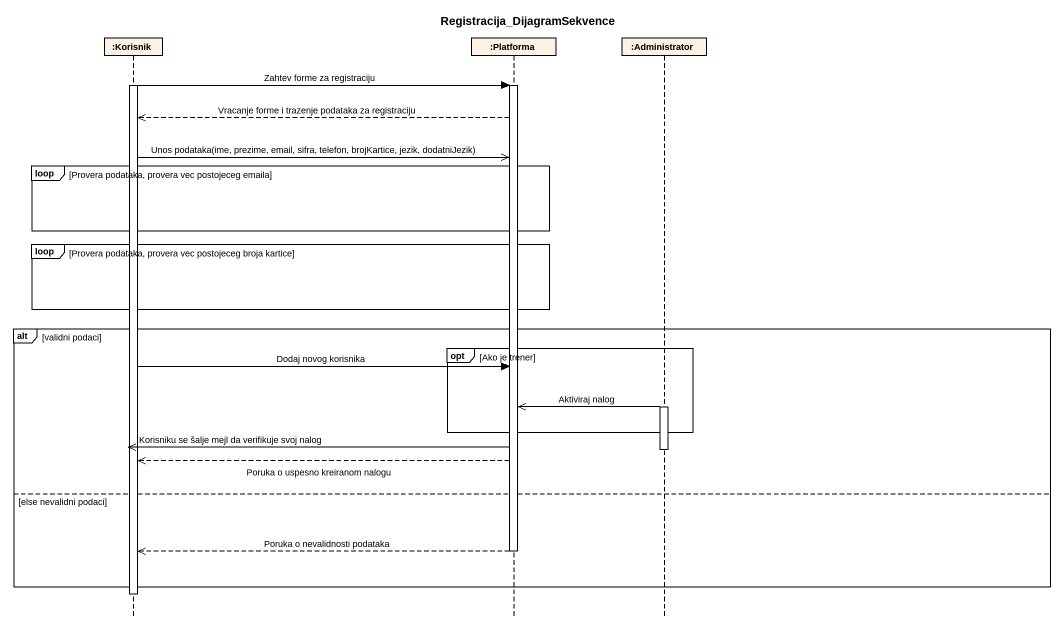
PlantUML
@startuml
title Registracija_DijagramSekvence
hide footbox
participant ":Korisnik" as Korisnik
participant ":Platforma" as Platforma
participant ":Administrator" as Administrator

activate Korisnik
Korisnik -> Platforma : Zahtev forme za registraciju
activate Platforma
Platforma -->> Korisnik : Vracanje forme i trazenje podataka za registraciju
Korisnik ->> Platforma : Unos podataka(ime, prezime, email, sifra, telefon, brojKartice, jezik, dodatniJezik)
loop Provera podataka, provera vec postojeceg emaila
end
loop Provera podataka, provera vec postojeceg broja kartice
end
alt validni podaci
  opt Ako je trener
    Korisnik -> Platforma : Dodaj novog korisnika
    activate Administrator
    Administrator ->> Platforma : Aktiviraj nalog
  end
  Platforma ->> Platforma : Korisniku se šalje mejl da verifikuje svoj nalog
  deactivate Administrator
  Platforma -->> Korisnik : Poruka o uspesno kreiranom nalogu
else else nevalidni podaci
  Platforma -->> Korisnik : Poruka o nevalidnosti podataka
  deactivate Platforma
end
deactivate Korisnik
@enduml
